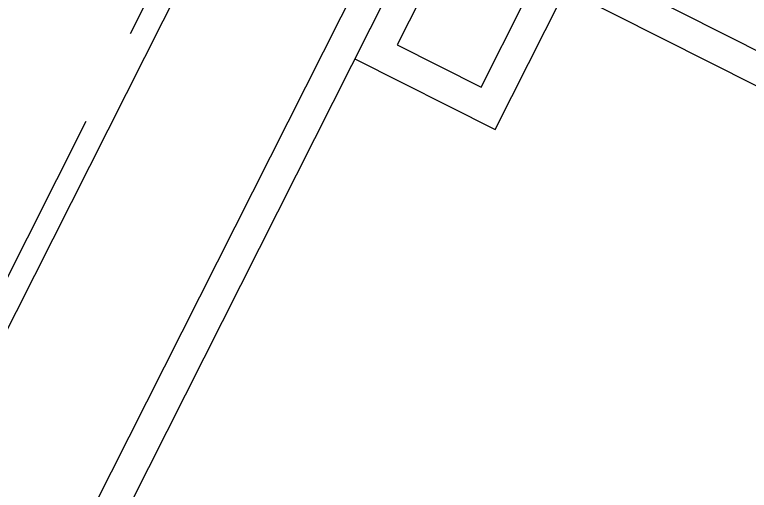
# Model space of a CAD drawing. Header units: metres. Extents: x 0 to 547597, y 0 to 1844684.
# Drawn here: x 543416.747 to 543421.426, y 1844517.641 to 1844520.673 of the extents above; entities that cross this region are included whole.
import ezdxf

# ---------------------------------------------------------------- set-up
doc = ezdxf.new("R2010")
doc.units = ezdxf.units.M
for name, pattern in [('DASHED', [0.75, 0.5, -0.25]), ('DASHED2', [0.375, 0.25, -0.125]), ('HIDDEN2', [0.1875, 0.125, -0.0625])]:
    doc.linetypes.add(name, pattern=pattern)
for name, color, linetype in [('5_Thep', 4, 'Continuous'), ('Muongcap', 11, 'Continuous'), ('MuongcapTL', 8, 'HIDDEN2'), ('TB220kVtuonglai', 8, 'DASHED'), ('TUONG RAO', 61, 'Continuous')]:
    doc.layers.add(name, color=color, linetype=linetype)

# ---------------------------------------------------------------- blocks, each defined once
blk = doc.blocks.new('mb moiTQK')
at = {"layer": 'Muongcap'}
blk.add_lwpolyline([(-15.9501, -99.9998), (-15.9501, -88.7498), (-29.7243, -88.7498), (-30.0243, -88.4498), (-30.0243, -78.4498)], dxfattribs=at)
at = {"layer": 'MuongcapTL', "linetype": 'DASHED2', "ltscale": 5}
blk.add_lwpolyline([(-30.1743, -78.2998), (-30.1743, -88.5998), (-29.8743, -88.8998), (-16.1001, -88.8998), (-16.1001, -99.9998)], dxfattribs=at)
at = {"layer": 'TB220kVtuonglai', "ltscale": 3000}
for points in [[(-26.3774, -87.5498), (-25.3774, -87.5498), (-25.3774, -86.5498), (-26.3774, -86.5498)], [(-26.1774, -87.3498), (-25.5774, -87.3498), (-25.5774, -86.7498), (-26.1774, -86.7498)]]:
    blk.add_lwpolyline(points, close=True, dxfattribs=at)
at = {"layer": 'TUONG RAO'}
for points in [[(-26.5774, -77.2498), (-12.0775, -77.2498), (-12.0775, -87.7498), (-26.5774, -87.7498)], [(-26.3774, -77.4498), (-12.2775, -77.4498), (-12.2775, -87.5498), (-26.3774, -87.5498)]]:
    blk.add_lwpolyline(points, close=True, dxfattribs=at)
blk = doc.blocks.new('ACAD-DinhViTuyenDz220kV')
blk.add_circle((543470.1879, 1844560.0696), 117.5514)
at = {"layer": '5_Thep', "rotation": 243.2403583287449}
blk.add_blockref('mb moiTQK', (543485.661, 1844458.313), dxfattribs=at)

msp = doc.modelspace()

# ---------------------------------------------------------------- block references
msp.add_blockref('ACAD-DinhViTuyenDz220kV', (0, 0))

doc.saveas('drawing.dxf')
